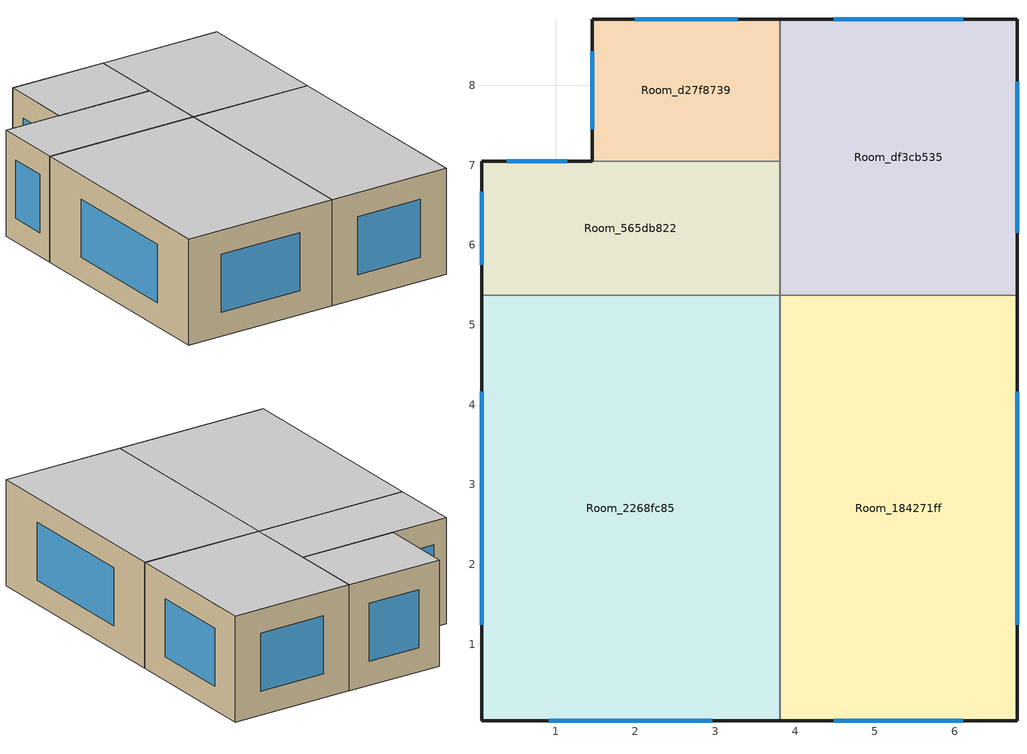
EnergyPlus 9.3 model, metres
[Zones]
Room_184271ff
 floor adiabatic (Generic Interior Floor): 6.78,5.37 6.78,0.04 3.81,0.04 3.81,5.37 z0
 wall outside (Generic Exterior Wall): 3.81,0.04 6.78,0.04 6.78,5.37 z0:2.5
 wall to Room_df3cb535 (Generic Interior Wall): 6.78,5.37 3.81,5.37 z0:2.5
 wall to Room_2268fc85 (Generic Interior Wall): 3.81,5.37 3.81,0.04 z0:2.5
 window (Generic Double Pane): 4.48,0.04 6.11,0.04 / 6.78,1.25 6.78,4.16 z0.57:1.93
 ceiling adiabatic (Generic Interior Ceiling): 6.78,0.04 6.78,5.37 3.81,5.37 3.81,0.04 z2.5
Room_2268fc85
 floor adiabatic (Generic Interior Floor): 3.81,5.37 3.81,0.04 0.07,0.04 0.07,5.37 z0
 wall outside (Generic Exterior Wall): 0.07,5.37 0.07,0.04 3.81,0.04 z0:2.5
 wall to Room_565db822 (Generic Interior Wall): 3.81,5.37 0.07,5.37 z0:2.5
 window (Generic Double Pane): 0.07,4.16 0.07,1.25 / 0.92,0.04 2.96,0.04 z0.57:1.93
 ceiling adiabatic (Generic Interior Ceiling): 3.81,0.04 3.81,5.37 0.07,5.37 0.07,0.04 z2.5
Room_565db822
 floor adiabatic (Generic Interior Floor): 3.81,7.05 3.81,5.37 0.07,5.37 0.07,7.05 z0
 wall outside (Generic Exterior Wall): 1.46,7.05 0.07,7.05 0.07,5.37 z0:2.5
 wall to Room_df3cb535 (Generic Interior Wall): 3.81,5.37 3.81,7.05 z0:2.5
 wall to Room_d27f8739 (Generic Interior Wall): 3.81,7.05 1.46,7.05 z0:2.5
 window (Generic Double Pane): 1.15,7.05 0.39,7.05 / 0.07,6.67 0.07,5.75 z0.57:1.93
 ceiling adiabatic (Generic Interior Ceiling): 3.81,5.37 3.81,7.05 0.07,7.05 0.07,5.37 z2.5
Room_d27f8739
 floor adiabatic (Generic Interior Floor): 3.81,8.83 3.81,7.05 1.46,7.05 1.46,8.83 z0
 wall outside (Generic Exterior Wall): 3.81,8.83 1.46,8.83 1.46,7.05 z0:2.5
 wall to Room_df3cb535 (Generic Interior Wall): 3.81,7.05 3.81,8.83 z0:2.5
 window (Generic Double Pane): 3.28,8.83 1.99,8.83 / 1.46,8.43 1.46,7.45 z0.57:1.93
 ceiling adiabatic (Generic Interior Ceiling): 3.81,7.05 3.81,8.83 1.46,8.83 1.46,7.05 z2.5
Room_df3cb535
 floor adiabatic (Generic Interior Floor): 6.78,8.83 6.78,5.37 3.81,5.37 3.81,8.83 z0
 wall outside (Generic Exterior Wall): 6.78,5.37 6.78,8.83 3.81,8.83 z0:2.5
 window (Generic Double Pane): 6.78,6.15 6.78,8.05 / 6.11,8.83 4.48,8.83 z0.57:1.93
 ceiling adiabatic (Generic Interior Ceiling): 6.78,5.37 6.78,8.83 3.81,8.83 3.81,5.37 z2.5
[Building]
Building 1: North Axis {deg}=-0; Terrain=City; Solar Distribution=FullExteriorWithReflections
[Site:Location]
Site 1: Latitude {deg}=0; Longitude {deg}=0; Time Zone {hr}=0; Elevation {m}=0
[SizingPeriod:DesignDay] Day of Month=21; Dry-Bulb Temperature Range Modifier Type=DefaultMultipliers; Barometric Pressure {Pa}=101253; Rain Indicator=No; Snow Indicator=No; Daylight Saving Time Indicator=No
Name | Month | Day Type | Maximum Dry-Bulb Temperature {C} | Daily Dry-Bulb Temperature Range {deltaC} | Humidity Condition Type | Wetbulb or DewPoint at Maximum Dry-Bulb {C} | Wind Speed {m/s} | Wind Direction {deg} | Solar Model Indicator | ASHRAE Clear Sky Optical Depth for Beam Irradiance (taub) | ASHRAE Clear Sky Optical Depth for Diffuse Irradiance (taud) | Enthalpy at Maximum Dry-Bulb {J/kg} | Sky Clearness
Boston Logan IntL Arpt Ann Clg .4% Condns DB=>MWB | 7 | SummerDesignDay | 32.7 | 8.4 | Wetbulb | 22.9 | 6.3 | 270 | ASHRAETau | 0.488 | 1.95
Boston Logan IntL Arpt Ann Clg .4% Condns DP=>MDB | 7 | SummerDesignDay | 27.3 | 8.4 | Dewpoint | 22.8 | 6.3 | 270 | ASHRAETau | 0.488 | 1.95
Boston Logan IntL Arpt Ann Clg .4% Condns Enth=>MDB | 7 | SummerDesignDay | 30.6 | 8.4 | Enthalpy |  | 6.3 | 270 | ASHRAETau | 0.488 | 1.95 | 74100
Boston Logan IntL Arpt Ann Clg .4% Condns WB=>MDB | 7 | SummerDesignDay | 30.2 | 8.4 | Wetbulb | 24.6 | 6.3 | 270 | ASHRAETau | 0.488 | 1.95
Boston Logan IntL Arpt Ann Htg 99.6% Condns DB | 1 | WinterDesignDay | -13.6 | 0 | Wetbulb | -13.6 | 7.2 | 320 | ASHRAEClearSky |  |  |  | 0
Boston Logan IntL Arpt Ann Htg Wind 99.6% Condns WS=>MCDB | 1 | WinterDesignDay | 2.1 | 0 | Wetbulb | 2.1 | 14.1 | 320 | ASHRAEClearSky |  |  |  | 0
Boston Logan IntL Arpt Ann Hum_n 99.6% Condns DP=>MCDB | 1 | WinterDesignDay | -12 | 0 | Dewpoint | -24.4 | 7.2 | 320 | ASHRAEClearSky |  |  |  | 0
[Material] Thermal Absorptance=0.9
Name | Roughness | Thickness {m} | Conductivity {W/m-K} | Density {kg/m3} | Specific Heat {J/kg-K} | Solar Absorptance | Visible Absorptance
Generic 50mm Insulation | MediumRough | 0.05 | 0.03 | 43 | 1210 | 0.7 | 0.7
Generic Acoustic Tile | MediumSmooth | 0.02 | 0.06 | 368 | 590 | 0.2 | 0.2
Generic Brick | MediumRough | 0.1 | 0.9 | 1920 | 790 | 0.65 | 0.65
Generic Ceiling Air Gap | Smooth | 0.1 | 0.556 | 1.28 | 1000 | 0.7 | 0.7
Generic Gypsum Board | MediumSmooth | 0.0127 | 0.16 | 800 | 1090 | 0.5 | 0.5
Generic LW Concrete | MediumRough | 0.1 | 0.53 | 1280 | 840 | 0.8 | 0.8
Generic Wall Air Gap | Smooth | 0.1 | 0.667 | 1.28 | 1000 | 0.7 | 0.7
[WindowMaterial:Gas]
Generic Window Air Gap: Gas Type=Air; Thickness {m}=0.0127
[WindowMaterial:Glazing] Optical Data Type=SpectralAverage; Thickness {m}=0.006; Infrared Transmittance at Normal Incidence=0; Front Side Infrared Hemispherical Emissivity=0.84; Conductivity {W/m-K}=1; Dirt Correction Factor for Solar and Visible Transmittance=1; Solar Diffusing=No
Name | Solar Transmittance at Normal Incidence | Front Side Solar Reflectance at Normal Incidence | Back Side Solar Reflectance at Normal Incidence | Visible Transmittance at Normal Incidence | Front Side Visible Reflectance at Normal Incidence | Back Side Visible Reflectance at Normal Incidence | Back Side Infrared Hemispherical Emissivity
Generic Clear Glass | 0.77 | 0.07 | 0.07 | 0.88 | 0.08 | 0.08 | 0.84
Generic Low-e Glass | 0.45 | 0.36 | 0.36 | 0.71 | 0.21 | 0.21 | 0.047
[Construction]
Generic Double Pane: Generic Low-e Glass, Generic Window Air Gap, Generic Clear Glass
Generic Exterior Wall: Generic Brick, Generic LW Concrete, Generic 50mm Insulation, Generic Wall Air Gap, Generic Gypsum Board
Generic Interior Ceiling: Generic LW Concrete, Generic Ceiling Air Gap, Generic Acoustic Tile
Generic Interior Floor: Generic Acoustic Tile, Generic Ceiling Air Gap, Generic LW Concrete
Generic Interior Wall: Generic Gypsum Board, Generic Wall Air Gap, Generic Gypsum Board
[Zone]
Room_184271ff; Room_2268fc85; Room_565db822; Room_d27f8739; Room_df3cb535
[ZoneControl:Thermostat]
Name | Zone or ZoneList | Control Type Schedule | Control 1
Room_184271ff Thermostat | Room_184271ff | Room_184271ff Thermostat Schedule | Thermostat Setpoint Dual Setpoint 4
Room_2268fc85 Thermostat | Room_2268fc85 | Room_2268fc85 Thermostat Schedule | Thermostat Setpoint Dual Setpoint 5
Room_565db822 Thermostat | Room_565db822 | Room_565db822 Thermostat Schedule | Thermostat Setpoint Dual Setpoint 3
Room_d27f8739 Thermostat | Room_d27f8739 | Room_d27f8739 Thermostat Schedule | Thermostat Setpoint Dual Setpoint 1
Room_df3cb535 Thermostat | Room_df3cb535 | Room_df3cb535 Thermostat Schedule | Thermostat Setpoint Dual Setpoint 2
[ThermostatSetpoint:DualSetpoint] Heating Setpoint Temperature Schedule=Generic Office Heating; Cooling Setpoint Temperature Schedule=Generic Office Cooling
Thermostat Setpoint Dual Setpoint 4; Thermostat Setpoint Dual Setpoint 5; Thermostat Setpoint Dual Setpoint 3; Thermostat Setpoint Dual Setpoint 1; Thermostat Setpoint Dual Setpoint 2
[ZoneHVAC:IdealLoadsAirSystem] Maximum Heating Supply Air Temperature {C}=50; Minimum Cooling Supply Air Temperature {C}=13; Heating Limit=LimitCapacity; Maximum Sensible Heating Capacity {W}=Autosize; Cooling Limit=LimitFlowRateAndCapacity; Maximum Cooling Air Flow Rate {m3/s}=Autosize; Maximum Total Cooling Capacity {W}=Autosize; Design Specification Outdoor Air Object=Generic Office Ventilation; Demand Controlled Ventilation Type=None; Outdoor Air Economizer Type=DifferentialDryBulb; Sensible Heat Recovery Effectiveness=0; Latent Heat Recovery Effectiveness=0
Room_184271ff Ideal Loads Air System; Room_2268fc85 Ideal Loads Air System; Room_565db822 Ideal Loads Air System; Room_d27f8739 Ideal Loads Air System; Room_df3cb535 Ideal Loads Air System
[DesignSpecification:OutdoorAir]
Generic Office Ventilation: Outdoor Air Method=Sum; Outdoor Air Flow per Person {m3/s-person}=0.00236; Outdoor Air Flow per Zone Floor Area {m3/s-m2}=0.000305; Outdoor Air Flow per Zone {m3/s}=0; Outdoor Air Flow Air Changes per Hour {1/hr}=0
[Zone equipment]
Room_184271ff: Room_184271ff Ideal Loads Air System
Room_2268fc85: Room_2268fc85 Ideal Loads Air System
Room_565db822: Room_565db822 Ideal Loads Air System
Room_d27f8739: Room_d27f8739 Ideal Loads Air System
Room_df3cb535: Room_df3cb535 Ideal Loads Air System
[Sizing:Zone] Zone Cooling Design Supply Air Temperature Input Method=SupplyAirTemperature; Zone Cooling Design Supply Air Temperature {C}=14; Zone Cooling Design Supply Air Temperature Difference {deltaC}=11.11; Zone Heating Design Supply Air Temperature Input Method=SupplyAirTemperature; Zone Heating Design Supply Air Temperature {C}=40; Zone Heating Design Supply Air Temperature Difference {deltaC}=11.11; Zone Cooling Design Supply Air Humidity Ratio {kgWater/kgDryAir}=0.0085; Zone Heating Design Supply Air Humidity Ratio {kgWater/kgDryAir}=0.008; Design Specification Outdoor Air Object=Generic Office Ventilation; Cooling Design Air Flow Method=DesignDay; Cooling Design Air Flow Rate {m3/s}=0; Cooling Minimum Air Flow per Zone Floor Area {m3/s-m2}=0.000762; Cooling Minimum Air Flow {m3/s}=0; Cooling Minimum Air Flow Fraction=0; Heating Design Air Flow Method=DesignDay; Heating Design Air Flow Rate {m3/s}=0; Heating Maximum Air Flow per Zone Floor Area {m3/s-m2}=0.002032; Heating Maximum Air Flow {m3/s}=0.141576; Heating Maximum Air Flow Fraction=0.3; Account for Dedicated Outdoor Air System=No
Room_184271ff; Room_2268fc85; Room_565db822; Room_d27f8739; Room_df3cb535
[Schedule:Compact]
Room_184271ff Thermostat Schedule; Room_2268fc85 Thermostat Schedule; Room_565db822 Thermostat Schedule; Room_d27f8739 Thermostat Schedule; Room_df3cb535 Thermostat Schedule: Through: 12/31, For: AllDays, Until: 24:00, 4
[Schedule:Day:Interval]
Schedule Day 4; OfficeMedium HTGSETP_SCH_YES_OPTIMUM_Default_SmrDsn 1; OfficeMedium HTGSETP_SCH_YES_OPTIMUM_Default 1: No, 24:00, 15.6
Schedule Day 5: No, 05:00, 15.6, 06:00, 17.8, 07:00, 20, 22:00, 21, 24:00, 15.6
Schedule Day 6: No, 05:00, 15.6, 06:00, 17.8, 07:00, 20, 17:00, 21, 24:00, 15.6
OfficeMedium HTGSETP_SCH_YES_OPTIMUM_WntrDsn 1: No, 05:00, 15.6, 06:00, 17.6, 07:00, 19.6, 22:00, 21, 24:00, 15.6
Schedule Day 10; OfficeMedium CLGSETP_SCH_YES_OPTIMUM_Default_WntrDsn 1; OfficeMedium CLGSETP_SCH_YES_OPTIMUM_Default 1: No, 24:00, 26.7
Schedule Day 11: No, 05:00, 26.7, 06:00, 25.6, 07:00, 25, 22:00, 24, 24:00, 26.7
Schedule Day 12: No, 05:00, 26.7, 06:00, 25.7, 07:00, 25, 17:00, 24, 24:00, 26.7
OfficeMedium CLGSETP_SCH_YES_OPTIMUM_SmrDsn 1: No, 05:00, 26.7, 06:00, 25.7, 07:00, 25, 22:00, 24, 24:00, 26.7
[Schedule:Week:Daily]
Generic Office Heating Week Rule - Jan1-Dec31: Schedule Day 4, Schedule Day 5, Schedule Day 5, Schedule Day 5, Schedule Day 5, Schedule Day 5, Schedule Day 6, OfficeMedium HTGSETP_SCH_YES_OPTIMUM_Default 1, OfficeMedium HTGSETP_SCH_YES_OPTIMUM_Default_SmrDsn 1, OfficeMedium HTGSETP_SCH_YES_OPTIMUM_WntrDsn 1, Schedule Day 4, Schedule Day 4
Generic Office Cooling Week Rule - Jan1-Dec31: Schedule Day 10, Schedule Day 11, Schedule Day 11, Schedule Day 11, Schedule Day 11, Schedule Day 11, Schedule Day 12, OfficeMedium CLGSETP_SCH_YES_OPTIMUM_Default 1, OfficeMedium CLGSETP_SCH_YES_OPTIMUM_SmrDsn 1, OfficeMedium CLGSETP_SCH_YES_OPTIMUM_Default_WntrDsn 1, Schedule Day 10, Schedule Day 10
[Schedule:Year]
Generic Office Heating: Generic Office Heating Week Rule - Jan1-Dec31, 1, 1, 12, 31
Generic Office Cooling: Generic Office Cooling Week Rule - Jan1-Dec31, 1, 1, 12, 31
